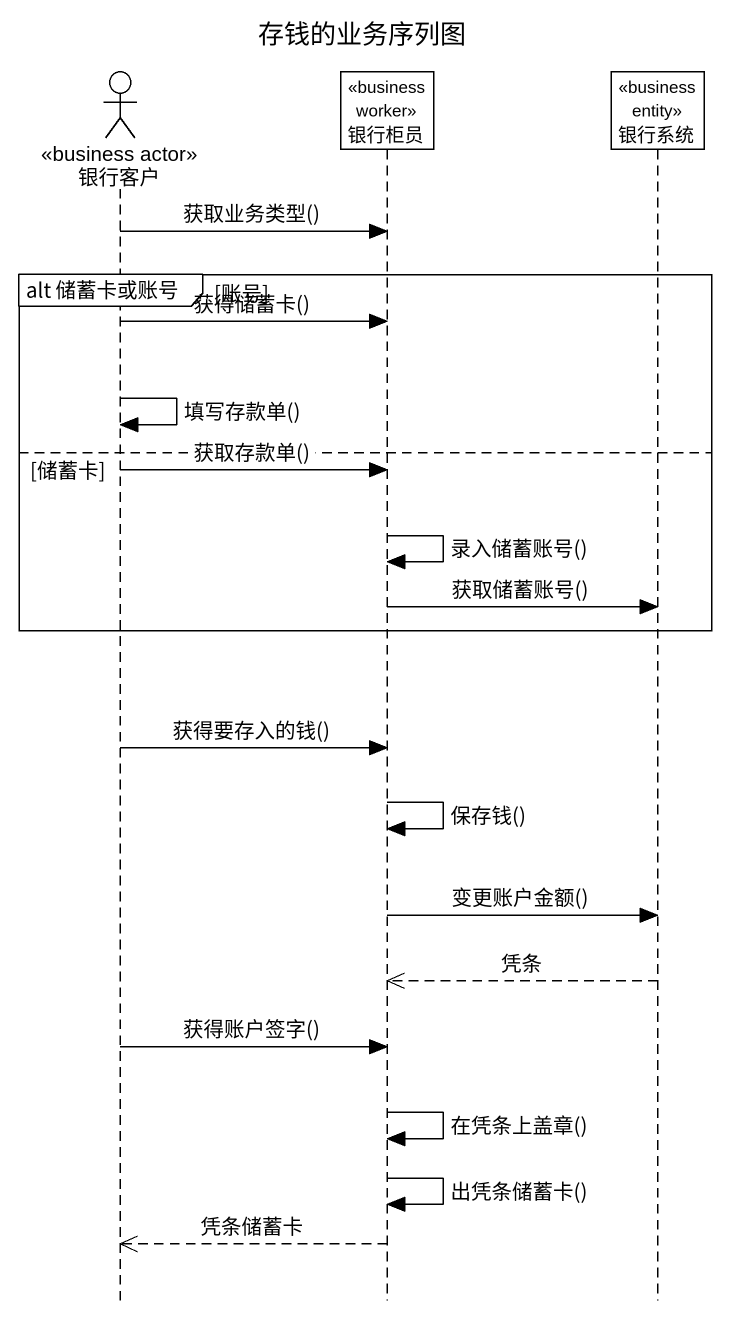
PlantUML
@startuml
title 存钱的业务序列图
hide footbox
actor 银行客户 <<business actor>>
participant 银行柜员 <<business worker>>
participant 银行系统 <<business entity>>

银行客户 -> 银行柜员 : 获取业务类型()
group alt 储蓄卡或账号 [账号]
  银行客户 -> 银行柜员 : 获得储蓄卡()
  银行客户 -> 银行客户 : 填写存款单()
else 储蓄卡
  银行客户 -> 银行柜员 : 获取存款单()
  银行柜员 -> 银行柜员 : 录入储蓄账号()
  银行柜员 -> 银行系统 : 获取储蓄账号()
end
银行客户 -> 银行柜员 : 获得要存入的钱()
银行柜员 -> 银行柜员 : 保存钱()
银行柜员 -> 银行系统 : 变更账户金额()
银行系统 -->> 银行柜员 : 凭条
银行客户 -> 银行柜员 : 获得账户签字()
银行柜员 -> 银行柜员 : 在凭条上盖章()
银行柜员 -> 银行柜员 : 出凭条储蓄卡()
银行柜员 -->> 银行客户 : 凭条储蓄卡
@enduml
